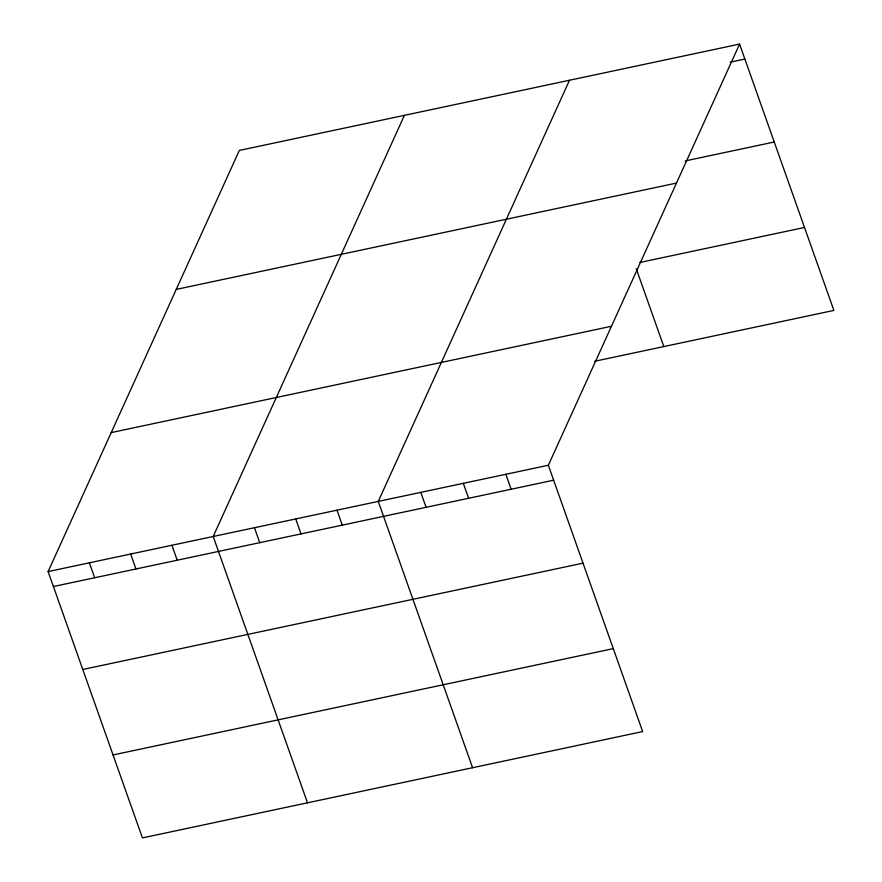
<?xml version="1.0" encoding="UTF-8"?>
<svg xmlns="http://www.w3.org/2000/svg" width="882" height="882" viewBox="0 0 882 882"><rect width="100%" height="100%" fill="white"/><g stroke="black" fill="none" stroke-linecap="round" stroke-linejoin="round"><path stroke-width="1.32" d="M739.579 44.1L548.35 465.255L642.658 731.575L142.421 837.9L48.113 571.58L239.342 150.425L739.579 44.1L833.887 310.42L594.589 361.289M404.419 115.333L213.19 536.488L307.498 802.818M569.496 80.251L378.268 501.406L472.576 767.726M730.263 62.159L744.871 59.05M685.226 160.932L774.253 142.002M176.235 289.406L676.472 183.081M639.748 262.494L804.516 227.468M111.22 432.599L611.458 326.274M48.113 571.58L548.35 465.255M53.405 586.53L553.642 480.205M82.776 669.482L583.013 563.157M113.05 754.948L613.277 648.623M636.275 268.801L663.815 346.571M505.827 474.296L511.119 489.245M463.304 483.325L468.596 498.286M420.78 492.365L426.083 507.326M337.001 510.171L342.293 525.132M295.724 518.947L301.027 533.908M254.457 527.723L259.749 542.673M171.913 545.263L177.216 560.213M130.646 554.039L135.949 568.989M89.38 562.804L94.672 577.765"/></g></svg>
